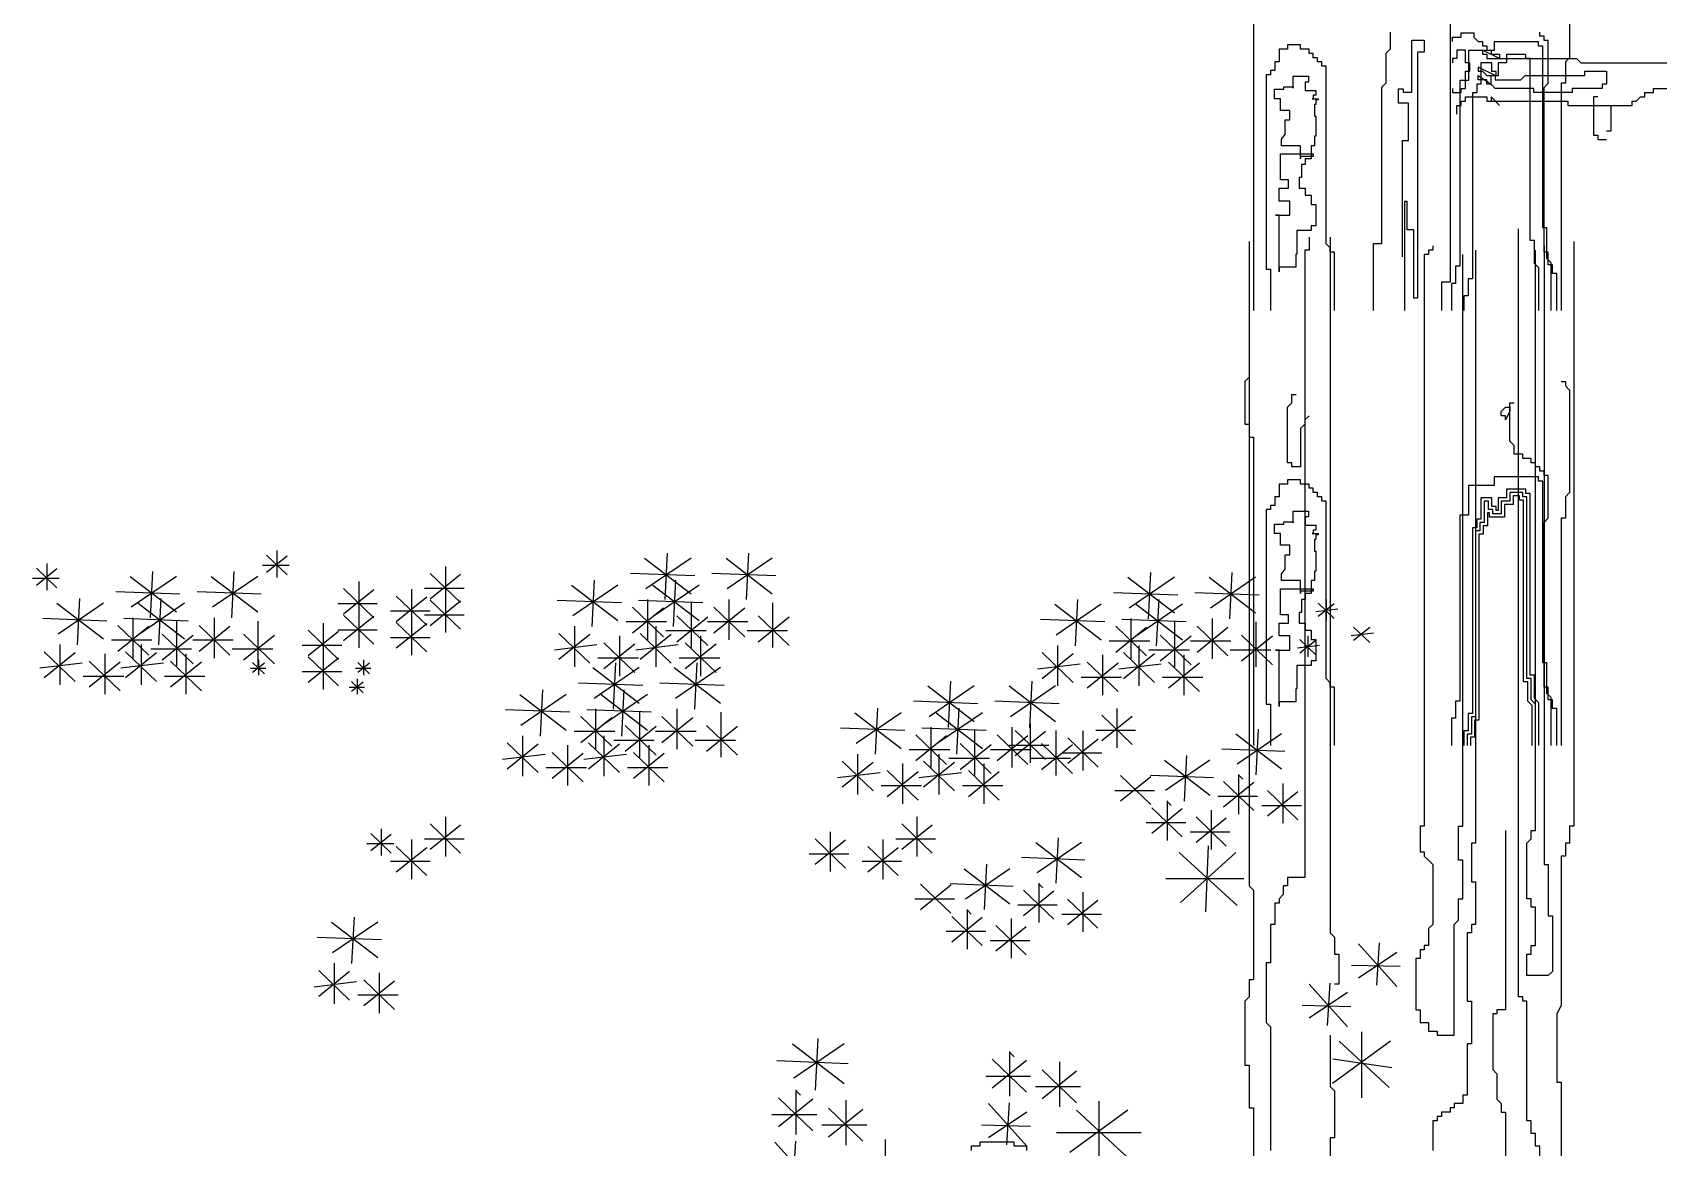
# Model space of a CAD drawing. Header units: millimetres. Extents: x 21129 to 2803301, y -510327 to 166837.
# Drawn here: x 316335 to 319728, y -125212 to -122884 of the extents above; entities that cross this region are included whole.
import ezdxf

# ---------------------------------------------------------------- set-up
doc = ezdxf.new("R2010")
doc.units = ezdxf.units.MM
doc.layers.add('....13_TNT_F_TREE', color=76, linetype='Continuous', transparency=0.5)

# ---------------------------------------------------------------- blocks, each defined once
blk = doc.blocks.new('md-cay12')
for p, q in [((352.2, 2892.4), (352.2, 2785.5)), ((22.3, 2843.4), (22.3, 2521.5)), ((227.4, 2821.1), (227.4, 2551.2)), ((58, 2798.9), (58, 2794.4)), ((71.3, 2798.9), (58, 2798.9)), ((71.3, 2794.4), (71.3, 2798.9)), ((165, 2812.2), (165, 2794.4)), ((187.5, 2784.5), (187.5, 2803.7)), ((187.5, 2803.7), (200.5, 2803.7)), ((200.5, 2803.7), (200.5, 2791.4)), ((230, 2806.9), (238.9, 2806.9)), ((230, 2802.4), (230, 2806.9)), ((238.9, 2806.9), (238.9, 2811.4)), ((238.9, 2811.4), (252.3, 2811.4)), ((252.3, 2811.4), (252.3, 2806.9)), ((252.3, 2806.9), (256.8, 2802.4)), ((256.8, 2802.4), (261.2, 2802.4)), ((261.2, 2802.4), (261.2, 2798)), ((321, 2807.8), (321, 2812.2)), ((325.5, 2807.8), (321, 2807.8)), ((325.5, 2803.3), (325.5, 2807.8)), ((329.9, 2803.3), (325.5, 2803.3)), ((329.9, 2758.8), (329.9, 2803.3)), ((49, 2794.4), (49, 2781)), ((58, 2794.4), (49, 2794.4)), ((80.3, 2794.4), (71.3, 2794.4)), ((80.3, 2790), (80.3, 2794.4)), ((84.7, 2790), (80.3, 2790)), ((84.7, 2785.5), (84.7, 2790)), ((89.2, 2785.5), (84.7, 2785.5)), ((89.2, 2781), (89.2, 2785.5)), ((165, 2794.4), (160.5, 2790)), ((160.5, 2790), (160.5, 2758.8)), ((187.5, 2749.6), (187.5, 2784.5)), ((193.6, 2791.4), (193.6, 2534.6)), ((200.5, 2791.4), (193.6, 2791.4)), ((230, 2784.6), (230, 2780.2)), ((234.5, 2784.6), (230, 2784.6)), ((243.4, 2793.5), (234.5, 2793.5)), ((234.5, 2793.5), (234.5, 2784.6)), ((243.4, 2784.6), (243.4, 2793.5)), ((243.4, 2780.2), (243.4, 2784.6)), ((261.2, 2798), (265.7, 2798)), ((261.2, 2793.5), (261.2, 2789.1)), ((279.1, 2784.6), (261.2, 2793.5)), ((261.2, 2789.1), (265.7, 2789.1)), ((265.7, 2798), (265.7, 2793.5)), ((265.7, 2793.5), (270.2, 2793.5)), ((265.7, 2789.1), (265.7, 2784.6)), ((265.7, 2784.6), (359.3, 2784.6)), ((270.2, 2793.5), (270.2, 2789.1)), ((270.2, 2789.1), (279.1, 2789.1)), ((279.1, 2789.1), (279.1, 2784.6)), ((352.2, 2785.5), (347.8, 2781)), ((359.3, 2784.6), (363.8, 2780.2)), ((35.7, 2767.7), (35.7, 2564.6)), ((40.1, 2767.7), (35.7, 2767.7)), ((44.6, 2772.1), (40.1, 2772.1)), ((40.1, 2772.1), (40.1, 2767.7)), ((49, 2781), (44.6, 2781)), ((44.6, 2781), (44.6, 2772.1)), ((93.6, 2781), (89.2, 2781)), ((93.6, 2776.6), (93.6, 2781)), ((98.1, 2776.6), (93.6, 2776.6)), ((98.1, 2591.3), (98.1, 2776.6)), ((247.9, 2780.2), (243.4, 2780.2)), ((243.4, 2753.4), (243.4, 2771.3)), ((243.4, 2771.3), (247.9, 2771.3)), ((247.9, 2771.3), (247.9, 2780.2)), ((256.8, 2775.7), (256.8, 2771.3)), ((274.6, 2766.8), (256.8, 2775.7)), ((256.8, 2771.3), (261.2, 2771.3)), ((256.8, 2766.8), (270.2, 2757.9)), ((256.8, 2762.3), (256.8, 2766.8)), ((261.2, 2771.3), (265.7, 2766.8)), ((265.7, 2766.8), (274.6, 2766.8)), ((270.2, 2757.9), (270.2, 2766.8)), ((274.6, 2766.8), (274.6, 2762.3)), ((301.4, 2762.3), (305.8, 2766.8)), ((305.8, 2766.8), (368.2, 2766.8)), ((347.8, 2781), (347.8, 2758.8)), ((363.8, 2780.2), (466.3, 2780.2)), ((368.2, 2766.8), (368.2, 2771.3)), ((368.2, 2771.3), (390.5, 2771.3)), ((390.5, 2771.3), (390.5, 2757.9)), ((160.5, 2758.8), (156, 2754.3)), ((156, 2754.3), (156, 2591.3)), ((173.8, 2753), (178.6, 2753)), ((173.8, 2738), (173.8, 2753)), ((178.6, 2753), (178.6, 2749.6)), ((178.6, 2749.6), (187.5, 2749.6)), ((230, 2753.4), (230, 2749)), ((230, 2749), (238.9, 2749)), ((238.9, 2753.4), (243.4, 2753.4)), ((238.9, 2749), (238.9, 2753.4)), ((265.7, 2762.3), (256.8, 2762.3)), ((265.7, 2757.9), (265.7, 2762.3)), ((270.2, 2757.9), (265.7, 2757.9)), ((274.6, 2753.4), (270.2, 2757.9)), ((274.6, 2762.3), (301.4, 2762.3)), ((314.7, 2753.4), (274.6, 2753.4)), ((314.7, 2749), (314.7, 2753.4)), ((354.9, 2749), (314.7, 2749)), ((325.5, 2754.3), (329.9, 2758.8)), ((325.5, 2582.4), (325.5, 2754.3)), ((343.3, 2758.8), (343.3, 2521.5)), ((347.8, 2758.8), (343.3, 2758.8)), ((354.9, 2753.4), (354.9, 2749)), ((386.1, 2753.4), (354.9, 2753.4)), ((386.1, 2757.9), (386.1, 2753.4)), ((390.5, 2757.9), (386.1, 2757.9)), ((430.7, 2749), (439.6, 2749)), ((430.7, 2744.5), (430.7, 2749)), ((439.6, 2749), (439.6, 2753.4)), ((439.6, 2753.4), (488.6, 2753.4)), ((184, 2738), (173.8, 2738)), ((184, 2714), (184, 2738)), ((234.5, 2735.6), (238.9, 2735.6)), ((234.5, 2726.7), (234.5, 2735.6)), ((238.9, 2740.1), (243.4, 2740.1)), ((238.9, 2735.6), (238.9, 2740.1)), ((243.4, 2740.1), (243.4, 2744.5)), ((243.4, 2744.5), (265.7, 2744.5)), ((265.7, 2744.5), (265.7, 2740.1)), ((265.7, 2740.1), (274.6, 2740.1)), ((270.2, 2744.5), (270.2, 2740.1)), ((279.1, 2735.6), (270.2, 2744.5)), ((270.2, 2740.1), (350.4, 2740.1)), ((274.6, 2740.1), (279.1, 2735.6)), ((350.4, 2740.1), (350.4, 2735.6)), ((350.4, 2735.6), (417.3, 2735.6)), ((381.6, 2744.6), (377.2, 2744.6)), ((377.2, 2744.6), (377.2, 2704.5)), ((395, 2735.6), (395, 2708.9)), ((417.3, 2735.6), (417.3, 2740.1)), ((417.3, 2740.1), (421.7, 2740.1)), ((421.7, 2740.1), (426.2, 2744.5)), ((426.2, 2744.5), (430.7, 2744.5)), ((55.3, 2705.9), (51.6, 2700.9)), ((177.9, 2577.7), (177.9, 2698.9)), ((177.9, 2698.9), (184, 2698.9)), ((184, 2698.9), (184, 2714)), ((377.2, 2704.5), (381.6, 2704.5)), ((381.6, 2704.5), (381.6, 2700)), ((381.6, 2700), (390.5, 2700)), ((395, 2708.9), (390.5, 2708.9)), ((50.4, 2657.9), (50.4, 2661.6)), ((55.3, 2657.9), (50.4, 2657.9)), ((182.7, 2635.2), (179.9, 2635.2)), ((179.9, 2635.2), (179.9, 2521.5)), ((182.7, 2605.8), (182.7, 2635.2)), ((80.3, 2598), (80.3, 2584.6)), ((102.5, 2598), (102.5, 1871.8)), ((189.5, 2605.8), (182.7, 2605.8)), ((189.5, 2534.6), (189.5, 2605.8)), ((298.7, 1805), (298.7, 2606.9)), ((17.8, 2593.5), (17.8, 1920.8)), ((80.3, 2584.6), (75.8, 2584.6)), ((75.8, 2584.6), (75.8, 1929.8)), ((102.5, 2586.9), (98.1, 2591.3)), ((102.5, 2582.4), (102.5, 2586.9)), ((107, 2582.4), (102.5, 2582.4)), ((107, 2521.5), (107, 2582.4)), ((156, 2591.3), (147.1, 2591.3)), ((147.1, 2591.3), (147.1, 2521.5)), ((205.1, 2580.2), (200.6, 2580.2)), ((200.6, 2580.2), (200.6, 1983.2)), ((205.1, 2584.6), (205.1, 2580.2)), ((209.6, 2584.6), (205.1, 2584.6)), ((209.6, 2589.1), (209.6, 2584.6)), ((240.8, 1983.2), (240.8, 2580.2)), ((254.1, 2584.6), (254.1, 1965.4)), ((316.6, 1978.8), (316.6, 2584.6)), ((325.5, 2589.1), (325.5, 1943.1)), ((329.9, 2582.4), (325.5, 2582.4)), ((329.9, 2569.1), (329.9, 2582.4)), ((356.7, 2593.5), (356.7, 1983.2)), ((35.7, 2564.6), (40.1, 2564.6)), ((40.1, 2564.6), (40.1, 2521.5)), ((334.4, 2569.1), (329.9, 2569.1)), ((334.4, 2560.2), (334.4, 2569.1)), ((218.5, 2551.2), (218.5, 2521.5)), ((227.4, 2551.2), (218.5, 2551.2)), ((338.9, 2560.2), (334.4, 2560.2)), ((338.9, 2521.5), (338.9, 2560.2)), ((193.6, 2534.6), (189.5, 2534.6)), ((17.8, 2451.8), (13.4, 2447.4)), ((13.4, 2447.4), (13.4, 2402.8)), ((343.3, 2447.4), (347.8, 2447.4)), ((347.8, 2447.4), (347.8, 2442.9)), ((347.8, 2442.9), (352.2, 2438.4)), ((62.4, 2425.1), (62.4, 2434)), ((62.4, 2434), (66.9, 2434)), ((352.2, 2438.4), (352.2, 2331.5)), ((58, 2420.6), (62.4, 2425.1)), ((58, 2362.7), (58, 2420.6)), ((80.3, 2411.7), (75.8, 2407.3)), ((280.9, 2416.2), (285.3, 2420.6)), ((280.9, 2411.7), (280.9, 2416.2)), ((285.3, 2411.7), (280.9, 2411.7)), ((285.3, 2420.6), (289.8, 2420.6)), ((289.8, 2416.2), (285.3, 2407.3)), ((285.3, 2407.3), (285.3, 2411.7)), ((289.8, 2420.6), (289.8, 2425.1)), ((289.8, 2425.1), (294.3, 2425.1)), ((289.8, 2420.6), (289.8, 2416.2)), ((289.8, 2385), (289.8, 2420.6)), ((13.4, 2402.8), (17.8, 2402.8)), ((17.8, 2402.8), (17.8, 2389.4)), ((75.8, 2402.8), (71.3, 2398.3)), ((71.3, 2398.3), (71.3, 2358.2)), ((75.8, 2407.3), (75.8, 2402.8)), ((17.8, 2389.4), (22.3, 2389.4)), ((22.3, 2389.4), (22.3, 2067.5)), ((294.3, 2380.5), (289.8, 2385)), ((294.3, 2371.6), (294.3, 2380.5)), ((62.4, 2362.7), (58, 2362.7)), ((62.4, 2358.2), (62.4, 2362.7)), ((71.3, 2358.2), (62.4, 2358.2)), ((303.2, 2371.6), (294.3, 2371.6)), ((303.2, 2367.2), (303.2, 2371.6)), ((312.1, 2367.2), (303.2, 2367.2)), ((312.1, 2362.7), (312.1, 2367.2)), ((316.6, 2362.7), (312.1, 2362.7)), ((316.6, 2358.2), (316.6, 2362.7)), ((321, 2358.2), (316.6, 2358.2)), ((321, 2353.8), (321, 2358.2)), ((58, 2344.9), (58, 2340.4)), ((71.3, 2344.9), (58, 2344.9)), ((71.3, 2340.4), (71.3, 2344.9)), ((325.5, 2353.8), (321, 2353.8)), ((325.5, 2349.3), (325.5, 2353.8)), ((329.9, 2349.3), (325.5, 2349.3)), ((329.9, 2304.8), (329.9, 2349.3)), ((49, 2327.1), (44.6, 2327.1)), ((44.6, 2327.1), (44.6, 2318.1)), ((49, 2340.4), (49, 2327.1)), ((58, 2340.4), (49, 2340.4)), ((80.3, 2340.4), (71.3, 2340.4)), ((80.3, 2336), (80.3, 2340.4)), ((84.7, 2336), (80.3, 2336)), ((84.7, 2331.5), (84.7, 2336)), ((89.2, 2331.5), (84.7, 2331.5)), ((89.2, 2327.1), (89.2, 2331.5)), ((93.6, 2327.1), (89.2, 2327.1)), ((93.6, 2322.6), (93.6, 2327.1)), ((352.2, 2331.5), (347.8, 2327.1)), ((347.8, 2327.1), (347.8, 2304.8)), ((40.1, 2313.7), (35.7, 2313.7)), ((35.7, 2313.7), (35.7, 2110.6)), ((44.6, 2318.1), (40.1, 2318.1)), ((40.1, 2318.1), (40.1, 2313.7)), ((98.1, 2322.6), (93.6, 2322.6)), ((98.1, 2137.4), (98.1, 2322.6)), ((325.5, 2300.3), (329.9, 2304.8)), ((325.5, 2128.4), (325.5, 2300.3)), ((347.8, 2304.8), (343.3, 2304.8)), ((343.3, 2304.8), (343.3, 2067.5)), ((-1236.6, 2257.5), (-1236.6, 2229.6)), ((-1007.3, 2266), (-985.9, 2245.5)), ((-985.9, 2265.2), (-1007.3, 2248)), ((-996.6, 2271), (-996.6, 2243)), ((-612.8, 2263.1), (-564.4, 2225.9)), ((-564.4, 2263.1), (-611.5, 2230.9)), ((-589.2, 2268.1), (-591.7, 2219.7)), ((-527.9, 2263.1), (-479.6, 2225.9)), ((-479.6, 2263.1), (-526.7, 2230.9)), ((-504.4, 2268.1), (-506.9, 2219.7)), ((-1223.5, 2241.9), (-1251.4, 2241.9)), ((-1247.3, 2252.6), (-1225.9, 2232.1)), ((-1225.9, 2251.8), (-1247.3, 2234.6)), ((-1149.7, 2244), (-1101.3, 2206.9)), ((-1101.3, 2244), (-1148.4, 2211.8)), ((-1126.1, 2249), (-1128.6, 2200.7)), ((-1064.9, 2244), (-1016.5, 2206.9)), ((-1016.5, 2244), (-1063.6, 2211.8)), ((-1041.3, 2249), (-1043.8, 2200.7)), ((-983.5, 2255.4), (-1011.4, 2255.4)), ((-836.5, 2247), (-804.9, 2216.6)), ((-804.9, 2245.8), (-836.5, 2220.3)), ((-820.7, 2254.3), (-820.7, 2213)), ((-665.4, 2240), (-667.9, 2191.6)), ((-560.6, 2244.5), (-627.6, 2247)), ((-580.6, 2240), (-583.1, 2191.6)), ((-475.8, 2244.5), (-542.8, 2247)), ((-108.6, 2243.1), (-60.2, 2205.9)), ((-60.2, 2243.1), (-107.4, 2210.8)), ((-85, 2248), (-87.5, 2199.7)), ((-23.8, 2243.1), (24.6, 2205.9)), ((24.6, 2243.1), (-22.6, 2210.8)), ((-0.2, 2248), (-2.7, 2199.7)), ((55.3, 2251.9), (51.6, 2247)), ((-1097.6, 2225.5), (-1164.6, 2227.9)), ((-1012.8, 2225.5), (-1079.8, 2227.9)), ((-926.9, 2231.3), (-895.3, 2200.9)), ((-895.3, 2230.1), (-926.9, 2204.5)), ((-911.1, 2238.6), (-911.1, 2197.3)), ((-871.9, 2223.4), (-840.2, 2193)), ((-840.2, 2222.2), (-871.9, 2196.7)), ((-856.1, 2230.7), (-856.1, 2189.4)), ((-801.2, 2231.2), (-842.5, 2231.2)), ((-820.7, 2226.6), (-820.7, 2185.3)), ((-689, 2235), (-640.6, 2197.8)), ((-640.6, 2235), (-687.8, 2202.8)), ((-604.2, 2235), (-555.8, 2197.8)), ((-555.8, 2235), (-602.9, 2202.8)), ((-56.5, 2224.5), (-123.5, 2227)), ((28.3, 2224.5), (-38.7, 2227)), ((-1225.9, 2216), (-1177.5, 2178.8)), ((-1177.5, 2216), (-1224.7, 2183.7)), ((-1202.4, 2220.9), (-1204.8, 2172.6)), ((-1141.1, 2216), (-1092.7, 2178.8)), ((-1092.7, 2216), (-1139.9, 2183.7)), ((-1117.6, 2220.9), (-1120, 2172.6)), ((-891.7, 2215.5), (-933, 2215.5)), ((-911.1, 2210.8), (-911.1, 2169.5)), ((-836.6, 2207.6), (-877.9, 2207.6)), ((-836.5, 2219.3), (-804.9, 2188.9)), ((-804.9, 2218.1), (-836.5, 2192.5)), ((-636.9, 2216.4), (-703.9, 2218.9)), ((-625.5, 2212), (-593.2, 2181)), ((-593.2, 2210.8), (-625.5, 2184.7)), ((-552.1, 2216.4), (-619.1, 2218.9)), ((-609.9, 2219.9), (-609.9, 2177.8)), ((-564.2, 2216.4), (-564.2, 2169.6)), ((-540.7, 2212), (-508.4, 2181)), ((-508.4, 2210.8), (-540.7, 2184.7)), ((-525.1, 2219.9), (-525.1, 2177.8)), ((-479.4, 2216.4), (-479.4, 2169.6)), ((-184.9, 2215), (-136.5, 2177.8)), ((-136.5, 2215), (-183.6, 2182.8)), ((-161.3, 2220), (-163.8, 2171.6)), ((-100, 2215), (-51.7, 2177.8)), ((-51.7, 2215), (-98.8, 2182.8)), ((-76.5, 2220), (-79, 2171.6)), ((110.4, 2209.9), (87.4, 2207.1)), ((89.8, 2216.2), (106.6, 2200)), ((106.6, 2215.5), (89.8, 2202)), ((98.2, 2220), (98.2, 2198.1)), ((-1173.8, 2197.4), (-1240.8, 2199.9)), ((-1162.4, 2192.9), (-1130.2, 2161.9)), ((-1130.2, 2191.7), (-1162.4, 2165.7)), ((-1089, 2197.4), (-1156, 2199.9)), ((-1146.8, 2200.9), (-1146.8, 2158.7)), ((-1101.2, 2197.3), (-1101.2, 2150.5)), ((-1077.6, 2192.9), (-1045.4, 2161.9)), ((-1045.4, 2191.7), (-1077.6, 2165.7)), ((-1062, 2200.9), (-1062, 2158.7)), ((-1016.3, 2197.3), (-1016.3, 2150.5)), ((-948.1, 2195), (-948.1, 2153.7)), ((-926.9, 2203.6), (-895.3, 2173.2)), ((-895.3, 2202.3), (-926.9, 2176.8)), ((-871.9, 2195.7), (-840.2, 2165.3)), ((-840.2, 2194.5), (-871.9, 2169)), ((-856.1, 2203), (-856.1, 2161.7)), ((-801.2, 2203.5), (-842.5, 2203.5)), ((-686.1, 2191.9), (-686.1, 2149.7)), ((-590, 2196.4), (-632.2, 2196.4)), ((-601.3, 2191.9), (-601.3, 2149.7)), ((-579.1, 2202.7), (-546.8, 2171.7)), ((-546.8, 2201.5), (-579.1, 2175.5)), ((-505.2, 2196.4), (-547.4, 2196.4)), ((-494.3, 2202.7), (-462, 2171.7)), ((-462, 2201.5), (-494.3, 2175.5)), ((-132.7, 2196.4), (-199.7, 2198.9)), ((-121.3, 2192), (-89.1, 2161)), ((-89.1, 2190.7), (-121.3, 2164.7)), ((-47.9, 2196.4), (-114.9, 2198.9)), ((-105.7, 2199.9), (-105.7, 2157.8)), ((-60.1, 2196.4), (-60.1, 2149.5)), ((-36.5, 2192), (-4.3, 2161)), ((-4.3, 2190.7), (-36.5, 2164.7)), ((-20.9, 2199.9), (-20.9, 2157.8)), ((24.7, 2196.4), (24.7, 2149.5)), ((126.8, 2191.1), (143.6, 2175)), ((143.6, 2190.5), (126.8, 2176.9)), ((-1223, 2172.8), (-1223, 2130.7)), ((-1127, 2177.3), (-1169.1, 2177.3)), ((-1138.2, 2172.8), (-1138.2, 2130.7)), ((-1116, 2183.7), (-1083.7, 2152.7)), ((-1083.7, 2182.4), (-1116, 2156.4)), ((-1042.1, 2177.3), (-1084.3, 2177.3)), ((-1031.2, 2183.7), (-998.9, 2152.7)), ((-998.9, 2182.4), (-1031.2, 2156.4)), ((-928.6, 2171.9), (-970, 2171.9)), ((-963.9, 2187.7), (-932.3, 2157.3)), ((-932.3, 2186.5), (-963.9, 2161)), ((-891.7, 2187.8), (-933, 2187.8)), ((-836.6, 2179.9), (-877.9, 2179.9)), ((-662.7, 2172.4), (-706.9, 2167.1)), ((-702.2, 2184.4), (-670, 2153.4)), ((-670, 2183.2), (-702.2, 2157.2)), ((-655.3, 2174.7), (-623, 2143.7)), ((-623, 2173.4), (-655.3, 2147.4)), ((-639.2, 2182.1), (-639.2, 2140)), ((-577.9, 2172.4), (-622.1, 2167.1)), ((-617.4, 2184.4), (-585.2, 2153.4)), ((-585.2, 2183.2), (-617.4, 2157.2)), ((-548.7, 2187.1), (-590.8, 2187.1)), ((-570.5, 2174.7), (-538.2, 2143.7)), ((-538.2, 2173.4), (-570.5, 2147.4)), ((-554.4, 2182.1), (-554.4, 2140)), ((-463.8, 2187.1), (-506, 2187.1)), ((-182, 2171.8), (-182, 2129.7)), ((-85.9, 2176.4), (-128.1, 2176.4)), ((-97.2, 2171.8), (-97.2, 2129.7)), ((-74.9, 2182.7), (-42.7, 2151.7)), ((-42.7, 2181.5), (-74.9, 2155.4)), ((-1.1, 2176.4), (-43.2, 2176.4)), ((9.9, 2182.7), (42.1, 2151.7)), ((42.1, 2181.5), (9.9, 2155.4)), ((91.3, 2171.7), (68.3, 2169)), ((70.8, 2178), (87.6, 2161.9)), ((87.6, 2177.4), (70.8, 2163.8)), ((79.2, 2181.9), (79.2, 2159.9)), ((147.4, 2184.8), (124.4, 2182.1)), ((-1239.2, 2165.4), (-1206.9, 2134.4)), ((-1206.9, 2164.1), (-1239.2, 2138.1)), ((-1192.2, 2155.6), (-1160, 2124.6)), ((-1160, 2154.4), (-1192.2, 2128.3)), ((-1176.1, 2163.1), (-1176.1, 2120.9)), ((-1154.4, 2165.4), (-1122.1, 2134.4)), ((-1122.1, 2164.1), (-1154.4, 2138.1)), ((-1085.6, 2168.1), (-1127.8, 2168.1)), ((-1107.4, 2155.6), (-1075.2, 2124.6)), ((-1075.2, 2154.4), (-1107.4, 2128.3)), ((-1091.3, 2163.1), (-1091.3, 2120.9)), ((-1000.8, 2168.1), (-1043, 2168.1)), ((-1015.7, 2156.8), (-1015.7, 2140.9)), ((-963.9, 2160), (-932.3, 2129.6)), ((-932.3, 2158.8), (-963.9, 2133.3)), ((-948.1, 2167.3), (-948.1, 2126)), ((-906, 2156.8), (-906, 2140.9)), ((-619.3, 2158.6), (-661.5, 2158.6)), ((-534.5, 2158.6), (-576.7, 2158.6)), ((-198.1, 2164.4), (-165.8, 2133.4)), ((-165.8, 2163.2), (-198.1, 2137.1)), ((-151.2, 2154.6), (-118.9, 2123.7)), ((-135, 2162.1), (-135, 2119.9)), ((-113.3, 2164.4), (-81, 2133.4)), ((-81, 2163.2), (-113.3, 2137.1)), ((-44.5, 2167.1), (-86.7, 2167.1)), ((-66.4, 2154.6), (-34.1, 2123.7)), ((-50.2, 2162.1), (-50.2, 2119.9)), ((40.3, 2167.1), (-1.9, 2167.1)), ((-1199.6, 2153.3), (-1243.9, 2148.1)), ((-1156.3, 2139.5), (-1198.4, 2139.5)), ((-1114.8, 2153.3), (-1159.1, 2148.1)), ((-1071.5, 2139.5), (-1113.6, 2139.5)), ((-1008.1, 2147.9), (-1024.1, 2147.9)), ((-1021.8, 2154), (-1009.5, 2142.3)), ((-1009.5, 2153.5), (-1021.8, 2143.7)), ((-928.6, 2144.2), (-970, 2144.2)), ((-898.5, 2147.9), (-914.5, 2147.9)), ((-912.1, 2154), (-899.9, 2142.3)), ((-899.9, 2153.5), (-912.1, 2143.7)), ((-666.8, 2148.8), (-618.4, 2111.6)), ((-618.4, 2148.8), (-665.5, 2116.5)), ((-643.2, 2153.7), (-645.7, 2105.4)), ((-582, 2148.8), (-533.6, 2111.6)), ((-533.6, 2148.8), (-580.7, 2116.5)), ((-558.4, 2153.7), (-560.9, 2105.4)), ((-158.6, 2152.3), (-202.8, 2147.1)), ((-115.2, 2138.5), (-157.4, 2138.5)), ((-118.9, 2153.4), (-151.2, 2127.4)), ((-73.8, 2152.3), (-118, 2147.1)), ((-30.4, 2138.5), (-72.6, 2138.5)), ((-34.1, 2153.4), (-66.4, 2127.4)), ((102.5, 2132.9), (98.1, 2137.4)), ((-905.1, 2128.1), (-921.1, 2128.1)), ((-918.7, 2134.2), (-906.5, 2122.5)), ((-906.5, 2133.7), (-918.7, 2123.9)), ((-912.6, 2137), (-912.6, 2121.1)), ((-743, 2120.7), (-694.6, 2083.5)), ((-694.6, 2120.7), (-741.8, 2088.5)), ((-719.4, 2125.7), (-721.9, 2077.3)), ((-614.7, 2130.2), (-681.7, 2132.7)), ((-658.2, 2120.7), (-609.8, 2083.5)), ((-609.8, 2120.7), (-657, 2088.5)), ((-634.6, 2125.7), (-637.1, 2077.3)), ((-529.9, 2130.2), (-596.8, 2132.7)), ((-317.3, 2129.7), (-268.9, 2092.5)), ((-268.9, 2129.7), (-316, 2097.5)), ((-293.7, 2134.7), (-296.2, 2086.3)), ((-232.5, 2129.7), (-184.1, 2092.5)), ((-184.1, 2129.7), (-231.2, 2097.5)), ((-208.9, 2134.7), (-211.4, 2086.3)), ((102.5, 2128.4), (102.5, 2132.9)), ((107, 2128.4), (102.5, 2128.4)), ((107, 2067.5), (107, 2128.4)), ((329.9, 2128.4), (325.5, 2128.4)), ((329.9, 2115.1), (329.9, 2128.4)), ((-690.9, 2102.1), (-757.9, 2104.6)), ((-606.1, 2102.1), (-673.1, 2104.6)), ((-663.9, 2105.6), (-663.9, 2063.5)), ((-579.1, 2105.6), (-579.1, 2063.5)), ((-370, 2106.6), (-372.4, 2058.3)), ((-265.2, 2111.1), (-332.2, 2113.6)), ((-285.1, 2106.6), (-287.6, 2058.3)), ((-180.4, 2111.1), (-247.4, 2113.6)), ((-120.1, 2106.2), (-120.1, 2064.9)), ((35.7, 2110.6), (40.1, 2110.6)), ((40.1, 2110.6), (40.1, 2067.5)), ((334.4, 2115.1), (329.9, 2115.1)), ((334.4, 2106.2), (334.4, 2115.1)), ((338.9, 2106.2), (334.4, 2106.2)), ((338.9, 2067.5), (338.9, 2106.2)), ((-679.5, 2097.7), (-647.2, 2066.7)), ((-647.2, 2096.4), (-679.5, 2070.4)), ((-633.1, 2088.4), (-600.8, 2057.4)), ((-600.8, 2087.2), (-633.1, 2061.1)), ((-618.2, 2102.1), (-618.2, 2055.2)), ((-594.7, 2097.7), (-562.4, 2066.7)), ((-562.4, 2096.4), (-594.7, 2070.4)), ((-548.3, 2088.4), (-516, 2057.4)), ((-516, 2087.2), (-548.3, 2061.1)), ((-533.4, 2102.1), (-533.4, 2055.2)), ((-393.5, 2101.7), (-345.1, 2064.5)), ((-345.1, 2101.7), (-392.3, 2069.4)), ((-314.4, 2086.6), (-314.4, 2044.4)), ((-308.7, 2101.7), (-260.3, 2064.5)), ((-260.3, 2101.7), (-307.5, 2069.4)), ((-229.6, 2086.6), (-229.6, 2044.4)), ((-210.5, 2090.5), (-210.5, 2049.2)), ((-135.9, 2099), (-104.3, 2068.6)), ((-104.3, 2097.7), (-135.9, 2072.2)), ((-756.2, 2070.1), (-724, 2039.1)), ((-740.1, 2077.6), (-740.1, 2035.4)), ((-644, 2082.1), (-686.2, 2082.1)), ((-671.4, 2070.1), (-639.2, 2039.1)), ((-655.3, 2077.6), (-655.3, 2035.4)), ((-602.7, 2072.8), (-644.8, 2072.8)), ((-559.2, 2082.1), (-601.4, 2082.1)), ((-517.9, 2072.8), (-560, 2072.8)), ((-341.4, 2083.1), (-408.4, 2085.5)), ((-330, 2078.6), (-297.8, 2047.6)), ((-297.8, 2077.4), (-330, 2051.3)), ((-256.6, 2083.1), (-323.6, 2085.5)), ((-268.7, 2083), (-268.7, 2036.2)), ((-245.2, 2078.6), (-213, 2047.6)), ((-213, 2077.4), (-245.2, 2051.3)), ((-226.3, 2083.2), (-194.7, 2052.9)), ((-194.7, 2082), (-226.3, 2056.5)), ((-183.9, 2083), (-183.9, 2036.2)), ((-171.3, 2075.4), (-139.7, 2045)), ((-139.7, 2074.2), (-171.3, 2048.6)), ((-155.5, 2082.7), (-155.5, 2041.4)), ((-100.6, 2083.2), (-142, 2083.2)), ((4.1, 2079.5), (51.5, 2043.1)), ((51.5, 2079.5), (5.3, 2047.9)), ((27.2, 2084.4), (24.8, 2037)), ((-716.7, 2058), (-761, 2052.8)), ((-724, 2068.9), (-756.2, 2042.8)), ((-709.3, 2060.3), (-677.1, 2029.4)), ((-677.1, 2059.1), (-709.3, 2033.1)), ((-693.2, 2067.8), (-693.2, 2025.6)), ((-631.9, 2058), (-676.1, 2052.8)), ((-639.2, 2068.9), (-671.4, 2042.8)), ((-624.5, 2060.3), (-592.3, 2029.4)), ((-592.3, 2059.1), (-624.5, 2033.1)), ((-608.4, 2067.8), (-608.4, 2025.6)), ((-390.6, 2058.5), (-390.6, 2016.3)), ((-294.5, 2063), (-336.7, 2063)), ((-305.8, 2058.5), (-305.8, 2016.3)), ((-253.2, 2053.8), (-295.4, 2053.8)), ((-283.6, 2069.4), (-251.3, 2038.4)), ((-251.3, 2068.1), (-283.6, 2042.1)), ((-209.7, 2063), (-251.9, 2063)), ((-191.1, 2067.4), (-232.4, 2067.4)), ((-168.4, 2053.8), (-210.6, 2053.8)), ((-198.8, 2069.4), (-166.5, 2038.4)), ((-166.5, 2068.1), (-198.8, 2042.1)), ((-136, 2059.6), (-177.4, 2059.6)), ((-47.5, 2056.9), (-49.9, 2009.5)), ((55.2, 2061.3), (-10.5, 2063.7)), ((-673.3, 2044.2), (-715.5, 2044.2)), ((-588.5, 2044.2), (-630.7, 2044.2)), ((-367.2, 2039), (-411.5, 2033.8)), ((-406.8, 2051.1), (-374.5, 2020.1)), ((-374.5, 2049.8), (-406.8, 2023.8)), ((-359.8, 2041.3), (-327.6, 2010.3)), ((-327.6, 2040.1), (-359.8, 2014)), ((-343.7, 2048.7), (-343.7, 2006.6)), ((-282.4, 2039), (-326.7, 2033.8)), ((-322, 2051.1), (-289.7, 2020.1)), ((-289.7, 2049.8), (-322, 2023.8)), ((-275, 2041.3), (-242.8, 2010.3)), ((-242.8, 2040.1), (-275, 2014)), ((-258.9, 2048.7), (-258.9, 2006.6)), ((-116.2, 2036.1), (-84.6, 2005.7)), ((-19.5, 2033.8), (-85.2, 2036.2)), ((-70.6, 2052), (-23.2, 2015.6)), ((-23.2, 2052), (-69.4, 2020.4)), ((6.9, 2037.2), (6.9, 1995.9)), ((7.3, 2036.3), (11.2, 2032.4)), ((-323.9, 2025.2), (-366, 2025.2)), ((-239, 2025.2), (-281.2, 2025.2)), ((-81, 2020.3), (-122.3, 2020.3)), ((-84.6, 2034.9), (-116.2, 2009.4)), ((-8.9, 2029.9), (22.7, 1999.6)), ((22.7, 2028.7), (-8.9, 2003.2)), ((37.1, 2020.4), (68.7, 1990)), ((68.7, 2019.1), (37.1, 1993.6)), ((52.9, 2027.7), (52.9, 1986.3)), ((-83.6, 2002.4), (-52, 1972)), ((-67.8, 2009.7), (-67.8, 1968.4)), ((-67.4, 2008.8), (-63.5, 2004.9)), ((26.4, 2014.1), (-14.9, 2014.1)), ((72.4, 2004.6), (31, 2004.6)), ((-836.5, 1985.6), (-804.9, 1955.2)), ((-820.7, 1992.9), (-820.7, 1951.6)), ((-344.6, 1985.6), (-313, 1955.2)), ((-328.8, 1992.9), (-328.8, 1951.6)), ((-48.3, 1986.6), (-89.7, 1986.6)), ((-52, 2001.2), (-83.6, 1975.7)), ((-37.6, 1992.9), (-6, 1962.5)), ((-6, 1991.6), (-37.6, 1966.1)), ((-21.8, 2000.1), (-21.8, 1958.8)), ((-898.5, 1975.5), (-877.1, 1954.9)), ((-877.1, 1974.7), (-898.5, 1957.4)), ((-887.8, 1980.4), (-887.8, 1952.5)), ((-856.1, 1969.3), (-856.1, 1928)), ((-801.2, 1969.8), (-842.5, 1969.8)), ((-804.9, 1984.4), (-836.5, 1958.9)), ((-435, 1969.9), (-403.4, 1939.5)), ((-403.4, 1968.7), (-435, 1943.2)), ((-419.2, 1977.2), (-419.2, 1935.9)), ((-364.2, 1969.3), (-364.2, 1928)), ((-309.3, 1969.8), (-350.7, 1969.8)), ((-313, 1984.4), (-344.6, 1958.9)), ((-181.5, 1971), (-183.9, 1923.6)), ((-2.3, 1977.1), (-43.7, 1977.1)), ((200.6, 1983.2), (196.2, 1983.2)), ((196.2, 1983.2), (196.2, 1956.5)), ((236.3, 1983.2), (240.8, 1983.2)), ((236.3, 1947.6), (236.3, 1983.2)), ((285.3, 1978.8), (285.3, 1791.6)), ((307.6, 1965.4), (312.1, 1969.9)), ((312.1, 1978.8), (316.6, 1978.8)), ((312.1, 1969.9), (312.1, 1978.8)), ((356.7, 1983.2), (352.2, 1983.2)), ((352.2, 1983.2), (352.2, 1965.4)), ((-874.6, 1964.8), (-902.6, 1964.8)), ((-871.9, 1962), (-840.2, 1931.7)), ((-840.2, 1960.8), (-871.9, 1935.3)), ((-399.8, 1954.1), (-441.1, 1954.1)), ((-380, 1962), (-348.4, 1931.7)), ((-348.4, 1960.8), (-380, 1935.3)), ((-204.6, 1966.2), (-157.1, 1929.7)), ((-157.1, 1966.2), (-203.3, 1934.6)), ((-55.2, 1955.7), (5.4, 1900.6)), ((4, 1955.7), (-53.8, 1903.4)), ((-24.9, 1962.6), (-27.7, 1893.7)), ((196.2, 1956.5), (200.6, 1956.5)), ((200.6, 1956.5), (200.6, 1952)), ((200.6, 1952), (205.1, 1947.6)), ((249.7, 1965.4), (249.7, 1925.3)), ((254.1, 1965.4), (249.7, 1965.4)), ((307.6, 1907.5), (307.6, 1965.4)), ((343.3, 1952), (343.3, 1796.1)), ((347.8, 1952), (343.3, 1952)), ((352.2, 1965.4), (347.8, 1965.4)), ((347.8, 1965.4), (347.8, 1952)), ((-836.6, 1946.2), (-877.9, 1946.2)), ((-344.7, 1946.2), (-386, 1946.2)), ((-279.3, 1938.7), (-231.9, 1902.2)), ((-231.9, 1938.7), (-278.1, 1907.1)), ((-256.2, 1943.5), (-258.6, 1896.1)), ((-153.5, 1947.9), (-219.2, 1950.4)), ((205.1, 1947.6), (209.6, 1943.1)), ((209.6, 1943.1), (209.6, 1880.7)), ((240.8, 1947.6), (236.3, 1947.6)), ((240.8, 1907.5), (240.8, 1947.6)), ((325.5, 1943.1), (329.9, 1943.1)), ((329.9, 1943.1), (329.9, 1889.7)), ((-324.9, 1922.7), (-293.3, 1892.4)), ((-293.3, 1921.5), (-324.9, 1896)), ((-228.2, 1920.4), (-293.9, 1922.9)), ((-201.7, 1923.9), (-201.7, 1882.6)), ((-201.4, 1922.9), (-197.5, 1919)), ((12.3, 1928.2), (-69, 1928.2)), ((17.8, 1920.8), (22.3, 1916.4)), ((58, 1920.8), (53.5, 1920.8)), ((53.5, 1920.8), (53.5, 1911.9)), ((58, 1929.8), (58, 1920.8)), ((75.8, 1929.8), (58, 1929.8)), ((249.7, 1925.3), (254.1, 1925.3)), ((254.1, 1925.3), (254.1, 1880.7)), ((-289.7, 1906.9), (-331, 1906.9)), ((-182.3, 1900.8), (-223.6, 1900.8)), ((-217.5, 1916.6), (-185.9, 1886.2)), ((-185.9, 1915.4), (-217.5, 1889.8)), ((-171.5, 1907), (-139.9, 1876.6)), ((-139.9, 1905.8), (-171.5, 1880.3)), ((-155.7, 1914.3), (-155.7, 1873)), ((22.3, 1916.4), (22.3, 1822.8)), ((49, 1903), (44.6, 1903)), ((44.6, 1903), (44.6, 1880.7)), ((53.5, 1911.9), (49, 1907.5)), ((49, 1907.5), (49, 1903)), ((236.3, 1907.5), (240.8, 1907.5)), ((236.3, 1885.2), (236.3, 1907.5)), ((312.1, 1907.5), (307.6, 1907.5)), ((312.1, 1898.6), (312.1, 1907.5)), ((-939.6, 1883.2), (-891.2, 1846)), ((-891.2, 1883.2), (-938.4, 1851)), ((-916, 1888.2), (-918.5, 1839.8)), ((-292.3, 1889.1), (-260.6, 1858.7)), ((-260.6, 1887.9), (-292.3, 1862.3)), ((-276.4, 1896.4), (-276.4, 1855)), ((-276.1, 1895.4), (-272.2, 1891.5)), ((-230.5, 1886.8), (-230.5, 1845.5)), ((-136.3, 1891.2), (-177.6, 1891.2)), ((231.8, 1880.7), (236.3, 1885.2)), ((316.6, 1898.6), (312.1, 1898.6)), ((316.6, 1858.5), (316.6, 1898.6)), ((329.9, 1889.7), (334.4, 1889.7)), ((334.4, 1889.7), (334.4, 1831.7)), ((-887.5, 1864.6), (-954.5, 1867.1)), ((-257, 1873.3), (-298.3, 1873.3)), ((-246.3, 1879.5), (-214.7, 1849.1)), ((-214.7, 1878.3), (-246.3, 1852.8)), ((40.1, 1880.7), (40.1, 1840.6)), ((44.6, 1880.7), (40.1, 1880.7)), ((102.5, 1871.8), (107, 1867.4)), ((107, 1867.4), (107, 1849.6)), ((209.6, 1880.7), (205.1, 1876.3)), ((205.1, 1876.3), (205.1, 1858.5)), ((231.8, 1764.9), (231.8, 1880.7)), ((245.2, 1871.8), (245.2, 1800.5)), ((249.7, 1871.8), (245.2, 1871.8)), ((249.7, 1880.7), (249.7, 1871.8)), ((254.1, 1880.7), (249.7, 1880.7)), ((-211, 1863.7), (-252.3, 1863.7)), ((107, 1849.6), (111.5, 1849.6)), ((111.5, 1849.6), (111.5, 1818.4)), ((131.8, 1860.4), (171.9, 1815.8)), ((171.9, 1851.5), (131.8, 1824.7)), ((153.5, 1861.4), (150.7, 1817.3)), ((200.6, 1854), (196.2, 1854)), ((196.2, 1854), (196.2, 1845.1)), ((200.6, 1858.5), (200.6, 1854)), ((205.1, 1858.5), (200.6, 1858.5)), ((307.6, 1849.6), (312.1, 1849.6)), ((307.6, 1827.3), (307.6, 1849.6)), ((312.1, 1858.5), (316.6, 1858.5)), ((312.1, 1849.6), (312.1, 1858.5)), ((-952.8, 1832.6), (-920.6, 1801.6)), ((-936.7, 1840.1), (-936.7, 1797.9)), ((40.1, 1840.6), (35.7, 1840.6)), ((35.7, 1840.6), (35.7, 1778.3)), ((175.5, 1836.6), (124.5, 1837.9)), ((196.2, 1845.1), (191.7, 1845.1)), ((191.7, 1845.1), (191.7, 1791.6)), ((-913.3, 1820.6), (-957.5, 1815.3)), ((-920.6, 1831.4), (-952.8, 1805.4)), ((-905.9, 1822.9), (-873.7, 1791.9)), ((-873.7, 1821.6), (-905.9, 1795.6)), ((-889.8, 1830.3), (-889.8, 1788.2)), ((22.3, 1822.8), (17.8, 1822.8)), ((17.8, 1822.8), (17.8, 1805)), ((80.3, 1818.4), (120.4, 1773.8)), ((101.9, 1819.3), (99.2, 1775.3)), ((111.5, 1818.4), (107, 1818.4)), ((329.9, 1827.3), (307.6, 1827.3)), ((334.4, 1831.7), (329.9, 1827.3)), ((-869.9, 1806.8), (-912.1, 1806.8)), ((17.8, 1805), (13.4, 1800.5)), ((13.4, 1800.5), (13.4, 1733.7)), ((120.4, 1809.5), (80.3, 1782.7)), ((245.2, 1800.5), (249.7, 1800.5)), ((249.7, 1800.5), (249.7, 1756)), ((303.2, 1805), (298.7, 1805)), ((303.2, 1800.5), (303.2, 1805)), ((307.6, 1800.5), (303.2, 1800.5)), ((307.6, 1675.8), (307.6, 1800.5)), ((124, 1794.5), (73, 1795.9)), ((191.7, 1791.6), (196.2, 1791.6)), ((196.2, 1791.6), (196.2, 1778.3)), ((276.4, 1787.2), (272, 1787.2)), ((272, 1787.2), (272, 1729.3)), ((276.4, 1791.6), (276.4, 1787.2)), ((285.3, 1791.6), (276.4, 1791.6)), ((343.3, 1796.1), (338.9, 1787.2)), ((338.9, 1787.2), (338.9, 1715.9)), ((35.7, 1778.3), (40.1, 1773.8)), ((40.1, 1773.8), (40.1, 1644.6)), ((102.5, 1764.9), (102.5, 1711.4)), ((135, 1768.4), (135, 1699.5)), ((196.2, 1778.3), (205.1, 1778.3)), ((205.1, 1778.3), (205.1, 1769.4)), ((205.1, 1769.4), (214, 1769.4)), ((214, 1769.4), (214, 1764.9)), ((214, 1764.9), (231.8, 1764.9)), ((-458.4, 1756), (-404.6, 1714.7)), ((-404.6, 1756), (-457, 1720.2)), ((-432.2, 1761.5), (-434.9, 1707.8)), ((-232.2, 1748.1), (-232.2, 1701.3)), ((165.3, 1758.7), (104.7, 1714.6)), ((111.6, 1758.7), (164, 1710.5)), ((245.2, 1756), (245.2, 1702.5)), ((249.7, 1756), (245.2, 1756)), ((-400.5, 1735.3), (-474.9, 1738.1)), ((-250.2, 1739.9), (-214.3, 1705.4)), ((-214.3, 1738.5), (-250.2, 1709.6)), ((-231.8, 1747.1), (-227.4, 1742.6)), ((-180.1, 1737.3), (-180.1, 1690.4)), ((13.4, 1733.7), (17.8, 1733.7)), ((17.8, 1733.7), (17.8, 1689.2)), ((166.6, 1731.1), (105.1, 1740)), ((-210.2, 1722), (-257, 1722)), ((-198, 1729), (-162.2, 1694.6)), ((-162.2, 1727.6), (-198, 1698.7)), ((272, 1729.3), (276.4, 1724.8)), ((276.4, 1724.8), (276.4, 1698.1)), ((338.9, 1715.9), (343.3, 1715.9)), ((343.3, 1715.9), (343.3, 1404)), ((-473.1, 1699.8), (-437.2, 1665.3)), ((-437.2, 1698.4), (-473.1, 1669.5)), ((-455.2, 1708), (-455.2, 1661.2)), ((-454.8, 1707), (-450.3, 1702.5)), ((-403, 1697.2), (-403, 1650.3)), ((-158, 1711.1), (-204.9, 1711.1)), ((-138.9, 1696.3), (-138.9, 1627.4)), ((102.5, 1711.4), (107, 1707)), ((107, 1707), (107, 1658)), ((245.2, 1702.5), (240.8, 1702.5)), ((240.8, 1702.5), (240.8, 1693.6)), ((276.4, 1698.1), (280.9, 1693.6)), ((-433.1, 1681.9), (-480, 1681.9)), ((-420.9, 1688.9), (-385.1, 1654.5)), ((-385.1, 1687.5), (-420.9, 1658.6)), ((-254.1, 1693.6), (-214, 1649.1)), ((-214, 1684.7), (-254.1, 1658)), ((-232.5, 1694.6), (-235.2, 1650.5)), ((-108.6, 1686.7), (-169.2, 1642.6)), ((-162.3, 1686.7), (-110, 1638.4)), ((17.8, 1689.2), (22.3, 1689.2)), ((22.3, 1689.2), (22.3, 1586.7)), ((214, 1680.2), (214, 1675.8)), ((218.5, 1680.2), (214, 1680.2)), ((218.5, 1684.7), (218.5, 1680.2)), ((227.4, 1684.7), (218.5, 1684.7)), ((231.8, 1689.2), (227.4, 1689.2)), ((227.4, 1689.2), (227.4, 1684.7)), ((240.8, 1693.6), (231.8, 1693.6)), ((231.8, 1693.6), (231.8, 1689.2)), ((280.9, 1693.6), (280.9, 1684.7)), ((280.9, 1684.7), (285.3, 1684.7)), ((285.3, 1684.7), (285.3, 1609)), ((-381, 1671), (-427.8, 1671)), ((-210.4, 1669.8), (-261.4, 1671.2)), ((-94.8, 1663.2), (-183, 1663.2)), ((209.6, 1675.8), (209.6, 1644.6)), ((214, 1675.8), (209.6, 1675.8)), ((312.1, 1675.8), (307.6, 1675.8)), ((312.1, 1662.4), (312.1, 1675.8)), ((316.6, 1662.4), (312.1, 1662.4)), ((316.6, 1649.1), (316.6, 1662.4)), ((-477.1, 1653.5), (-436.9, 1609)), ((-455.4, 1654.5), (-458.2, 1610.4)), ((-361.8, 1656.2), (-361.8, 1587.3)), ((-272, 1649.1), (-272, 1644.6)), ((-263.1, 1649.1), (-272, 1649.1)), ((-263.1, 1653.5), (-263.1, 1649.1)), ((-227.4, 1653.5), (-263.1, 1653.5)), ((-227.4, 1649.1), (-227.4, 1653.5)), ((-214, 1649.1), (-227.4, 1649.1)), ((-214, 1644.6), (-214, 1649.1)), ((107, 1658), (102.5, 1658)), ((102.5, 1658), (102.5, 1591.1)), ((321, 1649.1), (316.6, 1649.1)), ((321, 1626.8), (321, 1649.1))]:
    blk.add_line(p, q)
for points in [[(333, 2521.5), (333, 2571.4), (328.5, 2575.9), (328.5, 2607.8), (324.1, 2607.8), (324.1, 2797.5), (319.6, 2797.5), (319.6, 2801.9), (273.4, 2801.9), (273.4, 2793), (246.6, 2793), (246.6, 2761.8), (237.7, 2761.8), (237.7, 2567.7), (233.2, 2567.7), (233.2, 2549.9), (228.8, 2549.9), (228.8, 2521.5)], [(320, 2521.5), (320, 2566), (315.5, 2570.5), (315.5, 2594.8), (311.1, 2594.8), (311.1, 2784.5), (306.6, 2784.5), (306.6, 2788.9), (286.4, 2788.9), (286.4, 2780), (277.5, 2780), (277.5, 2766.6), (275.4, 2766.6), (275.4, 2771.1), (270.9, 2771.1), (270.9, 2780), (259.6, 2780), (259.6, 2757.7), (255.2, 2757.7), (255.2, 2748.8), (250.7, 2748.8), (250.7, 2554.7), (246.3, 2554.7), (246.3, 2536.9), (241.8, 2536.9), (241.8, 2521.5)], [(63.9, 2753.8), (63.9, 2766.1), (71.3, 2766.1)], [(71.3, 2766.1), (79.9, 2766.1), (79.9, 2764.9)], [(44.2, 2742.7), (44.2, 2752.6), (46.7, 2752.6)], [(46.7, 2752.6), (54.1, 2752.6), (54.1, 2755)], [(54.1, 2755), (63.9, 2755), (63.9, 2753.8)], [(79.9, 2760), (76.2, 2760), (76.2, 2757.5)], [(76.2, 2757.5), (76.2, 2751.4)], [(76.2, 2751.4), (87.3, 2751.4), (87.3, 2746.4)], [(79.9, 2764.9), (79.9, 2760)], [(50.4, 2734.1), (50.4, 2742.7), (44.2, 2742.7)], [(60.2, 2730.5), (50.4, 2730.5), (50.4, 2734.1)], [(84.8, 2746.4), (84.8, 2742.7), (83.6, 2742.7)], [(83.6, 2742.7), (89.8, 2742.7), (89.8, 2741.5)], [(87.3, 2746.4), (84.8, 2746.4)], [(87.3, 2739.1), (87.3, 2736.6), (86.1, 2736.6)], [(86.1, 2736.6), (86.1, 2724.3), (87.3, 2724.3)], [(89.8, 2741.5), (87.3, 2741.5), (87.3, 2739.1)], [(55.3, 2705.9), (55.3, 2720.6), (60.2, 2720.6), (60.2, 2730.5)], [(87.3, 2724.3), (87.3, 2703.4), (86.1, 2703.4)], [(52.9, 2685), (84.8, 2685), (84.8, 2682.5), (71.3, 2682.5), (71.3, 2680), (71.3, 2693.6), (51.6, 2693.6), (51.6, 2700.9)], [(86.1, 2703.4), (86.1, 2693.6), (82.4, 2693.6)], [(50.4, 2671.4), (50.4, 2685), (52.9, 2685)], [(82.4, 2693.6), (82.4, 2680), (76.2, 2680)], [(50.4, 2661.6), (50.4, 2671.4)], [(72.5, 2673.9), (72.5, 2660.4), (70.1, 2660.4)], [(76.2, 2680), (76.2, 2673.9), (72.5, 2673.9)], [(49.2, 2649.3), (59, 2649.3), (59, 2653)], [(49.2, 2641.9), (49.2, 2649.3)], [(59, 2653), (59, 2657.9), (55.3, 2657.9)], [(70.1, 2660.4), (70.1, 2649.3), (76.2, 2649.3)], [(76.2, 2649.3), (76.2, 2641.9), (82.4, 2641.9)], [(45.5, 2621), (60.2, 2621), (60.2, 2629.6)], [(57.8, 2635.8), (49.2, 2635.8), (49.2, 2641.9)], [(60.2, 2629.6), (60.2, 2635.8), (57.8, 2635.8)], [(82.4, 2641.9), (82.4, 2632.1), (87.3, 2632.1)], [(87.3, 2632.1), (87.3, 2610), (82.4, 2610)], [(49.2, 2605.1), (49.2, 2621), (45.5, 2621)], [(49.2, 2570.6), (49.2, 2605.1)], [(79.9, 2605.1), (67.6, 2605.1), (67.6, 2595.2)], [(82.4, 2610), (82.4, 2605.1), (79.9, 2605.1)], [(66.4, 2580.5), (66.4, 2566.9), (62.7, 2566.9)], [(67.6, 2595.2), (67.6, 2580.5), (66.4, 2580.5)], [(49.2, 2562), (49.2, 2570.6)], [(62.7, 2566.9), (49.2, 2566.9), (49.2, 2562)], [(333, 2067.5), (333, 2117.4), (328.5, 2121.9), (328.5, 2153.8), (324.1, 2153.8), (324.1, 2343.5), (319.6, 2343.5), (319.6, 2348), (273.4, 2348), (273.4, 2339), (246.6, 2339), (246.6, 2307.9), (237.7, 2307.9), (237.7, 2113.7), (233.2, 2113.7), (233.2, 2095.9), (228.8, 2095.9), (228.8, 2067.5)], [(320, 2067.5), (320, 2112), (315.5, 2116.5), (315.5, 2140.8), (311.1, 2140.8), (311.1, 2330.5), (306.6, 2330.5), (306.6, 2334.9), (286.4, 2334.9), (286.4, 2326), (277.5, 2326), (277.5, 2312.7), (275.4, 2312.7), (275.4, 2317.1), (270.9, 2317.1), (270.9, 2326), (259.6, 2326), (259.6, 2303.7), (255.2, 2303.7), (255.2, 2294.8), (250.7, 2294.8), (250.7, 2100.7), (246.3, 2100.7), (246.3, 2082.9), (241.8, 2082.9), (241.8, 2067.5)], [(316.6, 2067.5), (316.6, 2110.6), (312.1, 2115.1), (312.1, 2137.4), (307.6, 2137.4), (307.6, 2327.1), (303.2, 2327.1), (303.2, 2331.5), (289.8, 2331.5), (289.8, 2322.6), (280.9, 2322.6), (280.9, 2309.2), (272, 2309.2), (272, 2313.7), (267.5, 2313.7), (267.5, 2322.6), (263.1, 2322.6), (263.1, 2300.3), (258.6, 2300.3), (258.6, 2291.4), (254.1, 2291.4), (254.1, 2097.3), (249.7, 2097.3), (249.7, 2079.4), (245.2, 2079.4), (245.2, 2067.5)], [(313.1, 2067.5), (313.1, 2109.2), (308.7, 2113.7), (308.7, 2133.9), (304.2, 2133.9), (304.2, 2323.6), (299.8, 2323.6), (299.8, 2328.1), (293.2, 2328.1), (293.2, 2319.2), (284.3, 2319.2), (284.3, 2305.8), (268.5, 2305.8), (268.5, 2310.3), (266.5, 2310.3), (266.5, 2296.9), (262, 2296.9), (262, 2288), (257.6, 2288), (257.6, 2093.8), (253.1, 2093.8), (253.1, 2076), (248.6, 2076), (248.6, 2067.5)], [(63.9, 2299.8), (63.9, 2312.1), (71.3, 2312.1)], [(71.3, 2312.1), (79.9, 2312.1), (79.9, 2310.9)], [(79.9, 2310.9), (79.9, 2306)], [(44.2, 2288.8), (44.2, 2298.6), (46.7, 2298.6)], [(46.7, 2298.6), (54.1, 2298.6), (54.1, 2301.1)], [(54.1, 2301.1), (63.9, 2301.1), (63.9, 2299.8)], [(79.9, 2306), (76.2, 2306), (76.2, 2303.5)], [(76.2, 2303.5), (76.2, 2297.4)], [(76.2, 2297.4), (87.3, 2297.4), (87.3, 2292.4)], [(84.8, 2292.4), (84.8, 2288.8), (83.6, 2288.8)], [(87.3, 2292.4), (84.8, 2292.4)], [(50.4, 2280.2), (50.4, 2288.8), (44.2, 2288.8)], [(60.2, 2276.5), (50.4, 2276.5), (50.4, 2280.2)], [(55.3, 2251.9), (55.3, 2266.6), (60.2, 2266.6), (60.2, 2276.5)], [(83.6, 2288.8), (89.8, 2288.8), (89.8, 2287.5)], [(87.3, 2285.1), (87.3, 2282.6), (86.1, 2282.6)], [(86.1, 2282.6), (86.1, 2270.3), (87.3, 2270.3)], [(89.8, 2287.5), (87.3, 2287.5), (87.3, 2285.1)], [(87.3, 2270.3), (87.3, 2249.4), (86.1, 2249.4)], [(52.9, 2231), (84.8, 2231), (84.8, 2228.5), (71.3, 2228.5), (71.3, 2226.1), (71.3, 2239.6), (51.6, 2239.6), (51.6, 2247)], [(82.4, 2239.6), (82.4, 2226.1), (76.2, 2226.1)], [(86.1, 2249.4), (86.1, 2239.6), (82.4, 2239.6)], [(50.4, 2217.5), (50.4, 2231), (52.9, 2231)], [(76.2, 2226.1), (76.2, 2219.9), (72.5, 2219.9)], [(50.4, 2207.6), (50.4, 2217.5)], [(55.3, 2203.9), (50.4, 2203.9), (50.4, 2207.6)], [(72.5, 2219.9), (72.5, 2206.4), (70.1, 2206.4)], [(70.1, 2206.4), (70.1, 2195.3), (76.2, 2195.3)], [(49.2, 2195.3), (59, 2195.3), (59, 2199)], [(49.2, 2187.9), (49.2, 2195.3)], [(59, 2199), (59, 2203.9), (55.3, 2203.9)], [(76.2, 2195.3), (76.2, 2187.9), (82.4, 2187.9)], [(45.5, 2167), (60.2, 2167), (60.2, 2175.7)], [(57.8, 2181.8), (49.2, 2181.8), (49.2, 2187.9)], [(60.2, 2175.7), (60.2, 2181.8), (57.8, 2181.8)], [(82.4, 2187.9), (82.4, 2178.1), (87.3, 2178.1)], [(87.3, 2178.1), (87.3, 2156), (82.4, 2156)], [(49.2, 2151.1), (49.2, 2167), (45.5, 2167)], [(82.4, 2156), (82.4, 2151.1), (79.9, 2151.1)], [(49.2, 2116.6), (49.2, 2151.1)], [(67.6, 2141.2), (67.6, 2126.5), (66.4, 2126.5)], [(79.9, 2151.1), (67.6, 2151.1), (67.6, 2141.2)], [(66.4, 2126.5), (66.4, 2113), (62.7, 2113)], [(49.2, 2108), (49.2, 2116.6)], [(62.7, 2113), (49.2, 2113), (49.2, 2108)]]:
    blk.add_lwpolyline(points)

msp = doc.modelspace()

# ---------------------------------------------------------------- block references
at = {"layer": '....13_TNT_F_TREE', "xscale": 2, "yscale": 2, "zscale": 2}
msp.add_blockref('md-cay12', (318838.1, -128507.5), dxfattribs=at)

doc.saveas('drawing.dxf')
